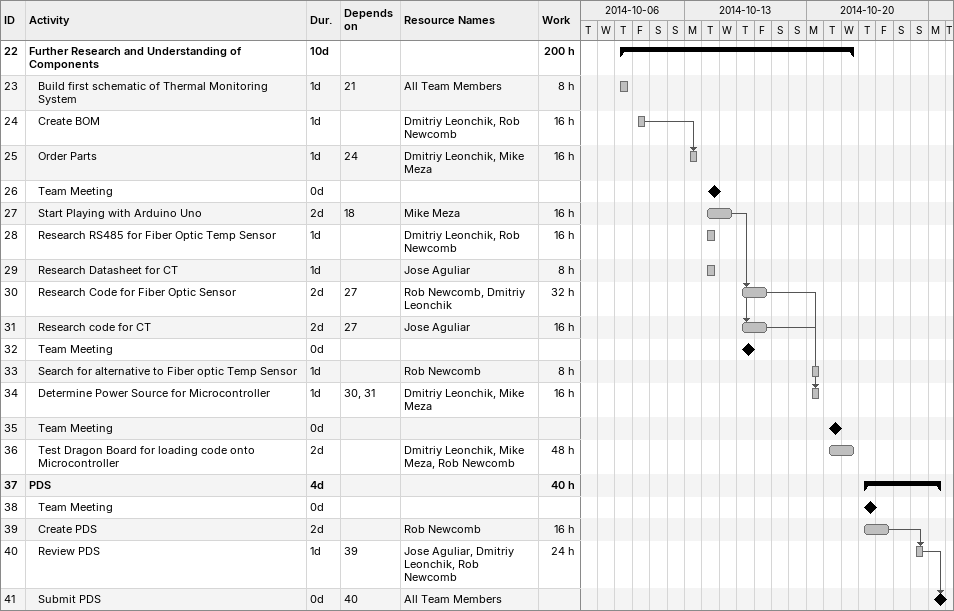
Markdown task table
| ID | Level | Task | Duration | Start | Finish | Predecessors | Resources | Work (h) |
|---|---|---|---|---|---|---|---|---|
| 22 | 1 | **Further Research and Understanding of Components** | 10d | 2014-10-09 | 2014-10-22 |  |  | 200 |
| 23 | 2 | Build first schematic of Thermal Monitoring System | 1d | 2014-10-09 | 2014-10-09 | 21 | All Team Members | 8 |
| 24 | 2 | Create BOM | 1d | 2014-10-10 | 2014-10-10 |  | Dmitriy Leonchik, Rob Newcomb | 16 |
| 25 | 2 | Order Parts | 1d | 2014-10-13 | 2014-10-13 | 24 | Dmitriy Leonchik, Mike Meza | 16 |
| 26 | 2 | Team Meeting | 0d | 2014-10-14 | 2014-10-14 |  |  |  |
| 27 | 2 | Start Playing with Arduino Uno | 2d | 2014-10-14 | 2014-10-15 | 18 | Mike Meza | 16 |
| 28 | 2 | Research RS485 for Fiber Optic Temp Sensor | 1d | 2014-10-14 | 2014-10-14 |  | Dmitriy Leonchik, Rob Newcomb | 16 |
| 29 | 2 | Research Datasheet for CT | 1d | 2014-10-14 | 2014-10-14 |  | Jose Aguliar | 8 |
| 30 | 2 | Research Code for Fiber Optic Sensor | 2d | 2014-10-16 | 2014-10-17 | 27 | Rob Newcomb, Dmitriy Leonchik | 32 |
| 31 | 2 | Research code for CT | 2d | 2014-10-16 | 2014-10-17 | 27 | Jose Aguliar | 16 |
| 32 | 2 | Team Meeting | 0d | 2014-10-16 | 2014-10-16 |  |  |  |
| 33 | 2 | Search for alternative to Fiber optic Temp Sensor | 1d | 2014-10-20 | 2014-10-20 |  | Rob Newcomb | 8 |
| 34 | 2 | Determine Power Source for Microcontroller | 1d | 2014-10-20 | 2014-10-20 | 30, 31 | Dmitriy Leonchik, Mike Meza | 16 |
| 35 | 2 | Team Meeting | 0d | 2014-10-21 | 2014-10-21 |  |  |  |
| 36 | 2 | Test Dragon Board for loading code onto Microcontroller | 2d | 2014-10-21 | 2014-10-22 |  | Dmitriy Leonchik, Mike Meza, Rob Newcomb | 48 |
| 37 | 1 | **PDS** | 4d | 2014-10-23 | 2014-10-27 |  |  | 40 |
| 38 | 2 | Team Meeting | 0d | 2014-10-23 | 2014-10-23 |  |  |  |
| 39 | 2 | Create PDS | 2d | 2014-10-23 | 2014-10-24 |  | Rob Newcomb | 16 |
| 40 | 2 | Review PDS | 1d | 2014-10-26 | 2014-10-26 | 39 | Jose Aguliar, Dmitriy Leonchik, Rob Newcomb | 24 |
| 41 | 2 | Submit PDS | 0d | 2014-10-27 | 2014-10-27 | 40 | All Team Members |  |
